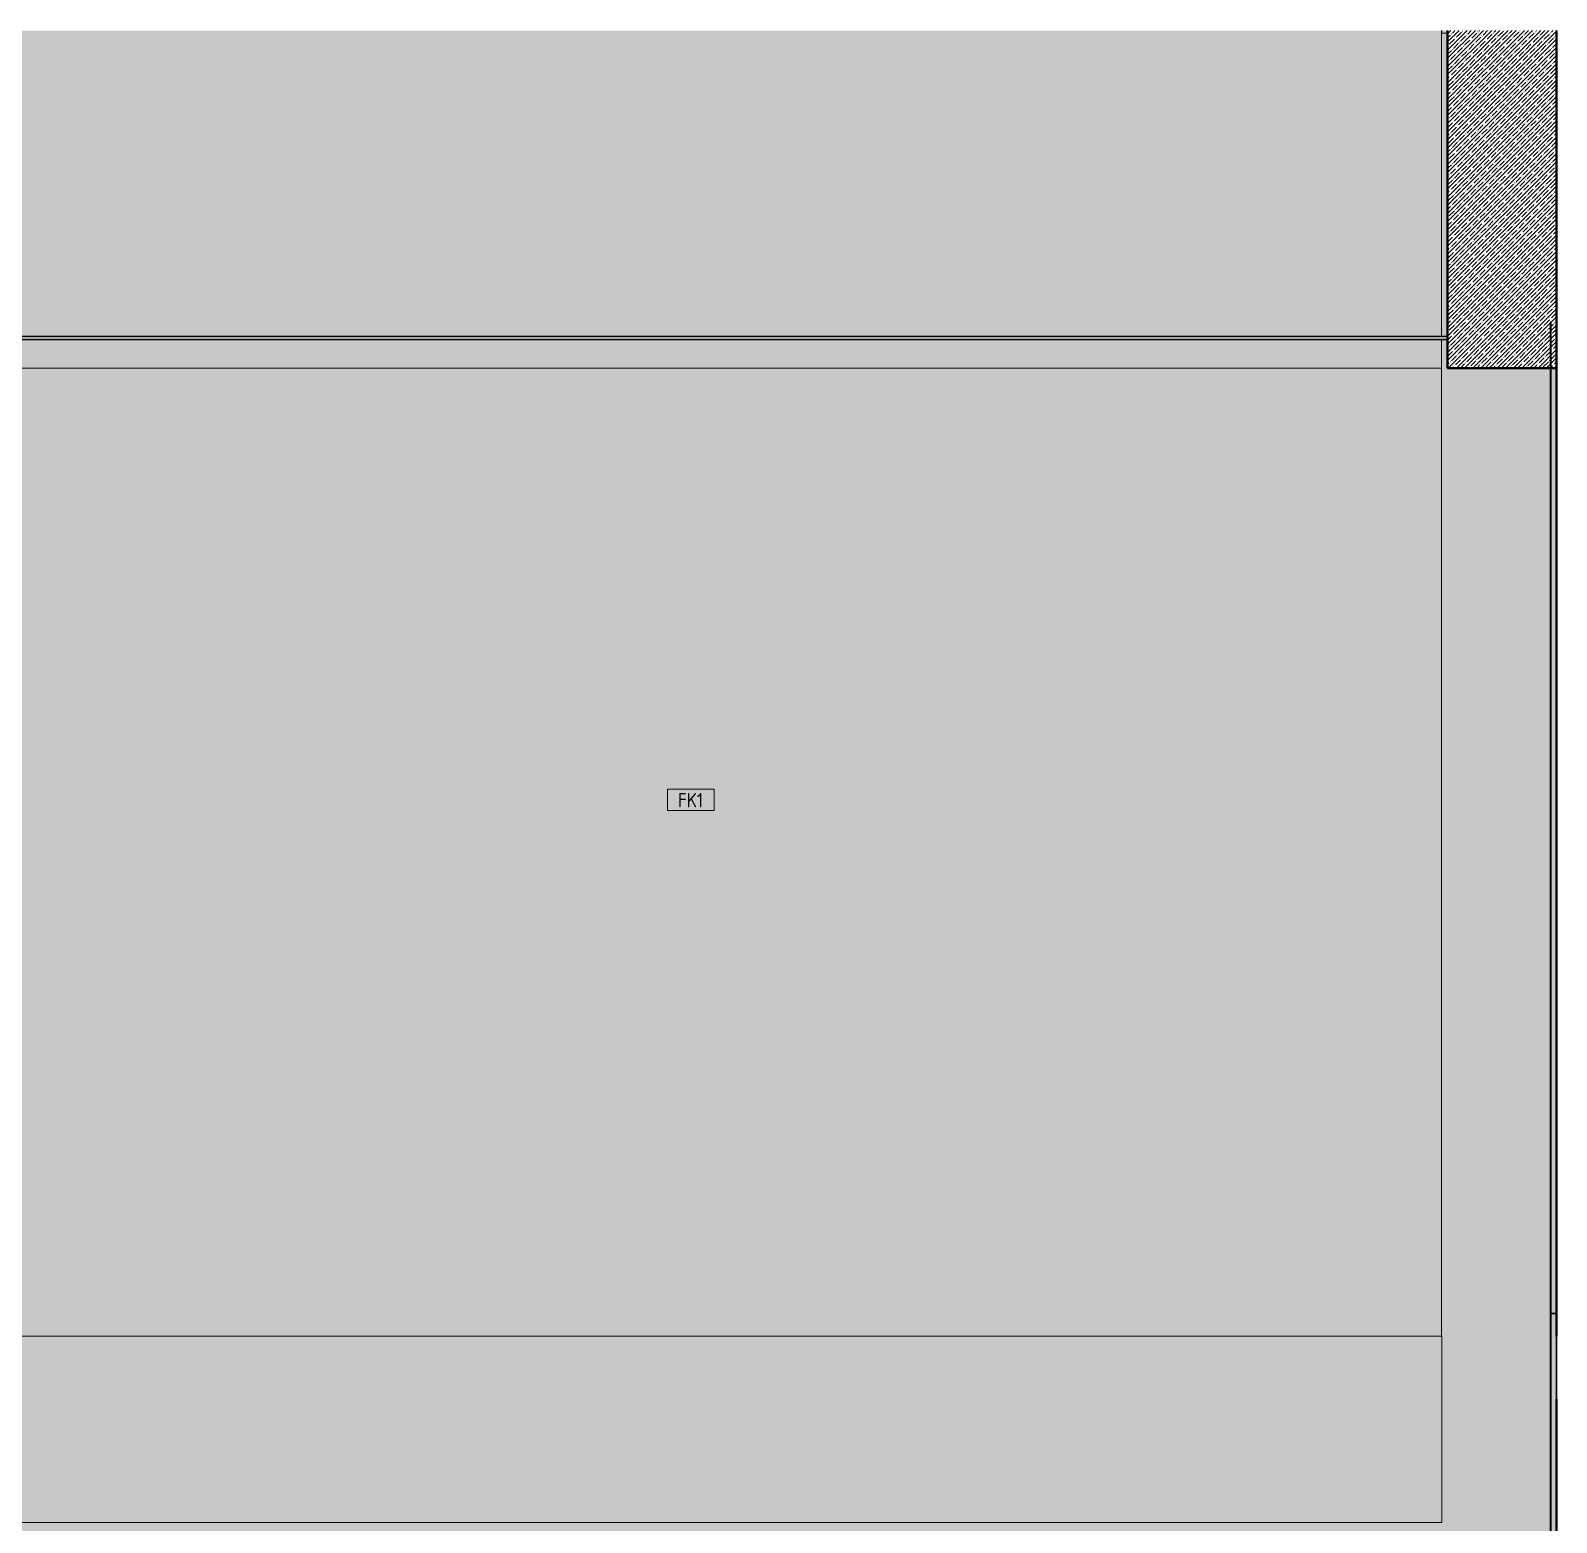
# Model space of a CAD drawing. Header units: millimetres. Extents: x 855 to 80408, y -1987 to 27400.
# Drawn here: x 58038 to 63365, y 7670 to 12878 of the extents above; entities that cross this region are included whole.
import ezdxf

# ---------------------------------------------------------------- set-up
doc = ezdxf.new("R2010")
doc.units = ezdxf.units.MM
for name, color, linetype, lineweight, true_color in [('A-CLNG-FNSH-1', 7, 'Continuous', 30, 0x3c3c3c), ('A-DETL-GENF-2', 7, 'Continuous', 9, 0xf5f5f5), ('A-WALL-4', 7, 'Continuous', 30, 0x3c3c3c), ('A-WALL-5', 7, 'Continuous', 40, 0x3c3c3c), ('A-WALL-FNSH-3', 7, 'Continuous', 30, 0x3c3c3c), ('I-WALL-1', 7, 'Continuous', 9, 0x787878)]:
    doc.layers.add(name, color=color, linetype=linetype, lineweight=lineweight, true_color=true_color)
for name, color, linetype, lineweight in [('A-DETL', 7, 'Continuous', 9), ('A-WALL-IDEN', 7, 'Continuous', 9), ('A-WALL-PATT', 7, 'Continuous', 9), ('I-WALL', 7, 'Continuous', 9), ('S-COLS', 7, 'Continuous', 9)]:
    doc.layers.add(name, color=color, linetype=linetype, lineweight=lineweight)
doc.styles.add('GOST Common_7', font='GOST_Common.ttf', dxfattribs={"width": 0.9, "height": 50})

# ---------------------------------------------------------------- blocks, each defined once
blk = doc.blocks.new('М_стена_0001 - Типоразмер_без рамки-25382661-Развертка 2_19-3')
at = {"layer": 'A-WALL-IDEN'}
for p, q in [((-63378.1, 10144), (-63541.3, 10144)), ((-63541.3, 10144), (-63541.3, 10069)), ((-63378.1, 10069), (-63378.1, 10144)), ((-63541.3, 10069), (-63378.1, 10069))]:
    blk.add_line(p, q, dxfattribs=at)

msp = doc.modelspace()

# ---------------------------------------------------------------- hatches: boundary and pattern name
at = {"layer": 'A-DETL-GENF-2'}
h = msp.add_hatch(color=256, dxfattribs=at)
h.paths.add_polyline_path([(62964.7, 7670), (62964.7, 8320), (57605.7, 8320), (57605.7, 7670), (62964.1, 7670)])
h.paths.add_polyline_path([(53541.6, 7670), (56964.7, 7670), (56964.7, 8320), (51604.7, 8320), (51604.7, 7670), (52786, 7670)])
at = {"layer": 'A-WALL-PATT'}
h = msp.add_hatch(color=256, dxfattribs=at)
h.paths.add_polyline_path([(62964.7, 4200), (62964.7, 7670), (62963.7, 7670), (62963.7, 4200)])
h.paths.add_polyline_path([(62964.1, 8320), (62964.7, 8320), (62964.5, 11800), (62963.7, 11800), (62963.7, 8320)])
h.paths.add_polyline_path([(62963.7, 11810), (62964.7, 11810), (62964.7, 12878.3), (62963.7, 12878.3), (62963.7, 12520)])
h = msp.add_hatch(color=256, dxfattribs=at)
h.paths.add_polyline_path([(62966, 4200), (62966, 6600), (62984.7, 6600), (62984.7, 6800), (63337.5, 6800), (63337.5, 6600), (63343.7, 6600), (63343.7, 11700), (62984.7, 11700), (62984.7, 11800), (62964.7, 11800), (62964.7, 4200)])
h.paths.add_polyline_path([(62982.8, 11810), (62984.7, 11810), (62984.7, 12869.5), (62964.7, 12869.5), (62964.7, 11810), (62979.4, 11810)])
h = msp.add_hatch(color=256, dxfattribs=at)
h.paths.add_polyline_path([(60483.7, 6300), (60483.7, 6600), (60984.7, 6600), (60984.7, 6800), (62584.7, 6800), (62584.7, 6600), (62963.7, 6600), (62963.7, 7670), (57605.7, 7670), (57605.7, 7311.3), (57884.3, 7311.3), (57884.3, 6600), (59084, 6600), (59084, 6300), (60342.3, 6300)])
h.paths.add_polyline_path([(57605.7, 8320), (62963.7, 8320), (62963.7, 11700), (57605.7, 11700), (57605.7, 8399.3)])
at = {"layer": 'I-WALL'}
h = msp.add_hatch(color=256, dxfattribs=at)
h.paths.add_polyline_path([(39940.1, 11700), (44964.7, 11700), (44964.7, 11800), (39981.1, 11800), (39981.1, 11720), (39605.7, 11720), (39605.7, 11700), (39930.9, 11700)])
h.paths.add_polyline_path([(39584.7, 11700), (39604.7, 11700), (39604.7, 11720), (39584.7, 11720)])
h.paths.add_polyline_path([(62963.7, 11700), (62963.7, 11800), (57605.7, 11800), (57605.7, 11700), (61853.6, 11700)])
h.paths.add_polyline_path([(56964.7, 11700), (56964.7, 11800), (51605.7, 11800), (51605.7, 11700), (56373, 11700)])
h.paths.add_polyline_path([(50964.7, 11700), (50964.7, 11800), (45605.7, 11800), (45605.7, 11700), (48252.1, 11700)])
h.paths.add_polyline_path([(44473.9, 11810), (44964.7, 11810), (44964.7, 11860), (45605.7, 11860), (45605.7, 11810), (50964.7, 11810), (50964.7, 11860), (51605.7, 11860), (51605.7, 11810), (56964.7, 11810), (56964.7, 11860), (57605.7, 11860), (57605.7, 11810), (62963.7, 11810), (62963.7, 12878.3), (39584.7, 12878.3), (39584.7, 11810), (39604.7, 11810), (39604.7, 11853.7), (39605.7, 11853.7), (39605.7, 11810), (43718.3, 11810)])
h.paths.add_polyline_path([(62964.7, 12869.5), (62984.7, 12869.5), (62984.7, 12878.3), (62964.7, 12878.3)])
at = {"layer": 'I-WALL-1'}
h = msp.add_hatch(dxfattribs=at)
h.set_pattern_fill('FP_15', color=256, style=0, pattern_type=2)
h.set_pattern_definition([(45, (105744.672, 0), (-14.25598, 14.25598), []), (45, (105758.928, 0), (-14.25598, 14.25598), [25.202, -5.04, 0.8382, -4.202])])
h.paths.add_polyline_path([(63189.8, 11700), (63364.7, 11700), (63364.7, 12878.3), (62984.7, 12878.3), (62984.7, 11700), (63103.9, 11700)])
h = msp.add_hatch(dxfattribs=at)
h.set_pattern_fill('FP_16', color=256, style=0, pattern_type=2)
h.set_pattern_definition([(0, (105744.6715, 0), (30.48, 7.62), [2.515, -20.345, 2.515, -20.345, -121.92]), (0, (105744.6715, 0), (30.48, 7.62), [-45.72, 2.515, -43.205, 2.515, -20.345, -53.34]), (0, (105744.6715, 0), (30.48, 7.62), [-114.3, 2.515, -12.725, 2.515, -35.585]), (120, (105756.1015, 3.81), (-21.8391136, 22.5864543), [2.515, -20.345, 2.515, -20.345, -121.92]), (120, (105756.1015, 3.81), (-21.8391136, 22.5864543), [-45.72, 2.515, -43.205, 2.515, -20.345, -53.34]), (120, (105756.1015, 3.81), (-21.8391136, 22.5864543), [-114.3, 2.515, -12.725, 2.515, -35.585]), (240, (105759.9115, 19.05), (-8.6408864, -30.2064543), [2.515, -20.345, 2.515, -20.345, -121.92]), (240, (105759.9115, 19.05), (-8.6408864, -30.2064543), [-45.72, 2.515, -43.205, 2.515, -20.345, -53.34]), (240, (105759.9115, 19.05), (-8.6408864, -30.2064543), [-114.3, 2.515, -12.725, 2.515, -35.585])])
h.paths.add_polyline_path([(63364.7, 4200), (63364.7, 8400), (63344.7, 8400), (63344.7, 4200)])
at = {"layer": 'S-COLS'}
h = msp.add_hatch(color=256, dxfattribs=at)
h.paths.add_polyline_path([(63364.7, 8100), (63364.9, 8100), (63364.7, 8320)])
h.paths.add_polyline_path([(63344.7, 8400), (63364.7, 8400), (63364.7, 11700), (63344.7, 11700), (63344.7, 8400.4)])

# ---------------------------------------------------------------- linework, layer by layer
at = {"layer": 'A-CLNG-FNSH-1'}
for p, q in [((62984.7, 11810), (39584.7, 11810)), ((39584.7, 11800), (62984.7, 11800))]:
    msp.add_line(p, q, dxfattribs=at)
at = {"layer": 'A-DETL'}
for p, q in [((62964.7, 8320), (57605.7, 8320)), ((62964.7, 7670), (62964.7, 8320)), ((57605.7, 7670), (62964.7, 7670))]:
    msp.add_line(p, q, dxfattribs=at)
at = {"layer": 'A-WALL-4'}
for p, q in [((63364.7, 8400), (63344.7, 8400)), ((63364.7, 8100), (63364.7, 8320))]:
    msp.add_line(p, q, dxfattribs=at)
at = {"layer": 'A-WALL-5'}
for p, q in [((62984.7, 12878.3), (62984.7, 11700)), ((63364.7, 12878.3), (63364.7, 8320)), ((62984.7, 11700), (63364.9, 11700)), ((63364.7, 8320), (63364.9, 8320)), ((63364.7, 8100), (63364.7, 4194.8)), ((63364.9, 8100), (63364.7, 8100))]:
    msp.add_line(p, q, dxfattribs=at)
at = {"layer": 'A-WALL-FNSH-3'}
for p, q in [((63343.7, 11860), (63343.7, 4200)), ((63344.7, 11860), (63343.7, 11860)), ((63344.7, 4200), (63344.7, 11860))]:
    msp.add_line(p, q, dxfattribs=at)
at = {"layer": 'I-WALL'}
for p, q in [((62963.7, 11810), (62963.7, 12878.3)), ((62964.7, 12878.3), (62964.7, 12869.5)), ((62984.7, 12869.5), (62964.7, 12869.5)), ((62963.7, 8320), (62963.7, 11800)), ((57605.7, 11700), (62963.7, 11700))]:
    msp.add_line(p, q, dxfattribs=at)

# ---------------------------------------------------------------- block references
at = {"layer": 'A-WALL-IDEN'}
msp.add_blockref('М_стена_0001 - Типоразмер_без рамки-25382661-Развертка 2_19-3', (123802.3, 86), dxfattribs=at)

# ---------------------------------------------------------------- texts
at = {"layer": 'A-WALL-IDEN', "insert": (60297.8, 10216.5), "char_height": 50, "width": 111.835, "attachment_point": 1, "style": 'GOST Common_7'}
msp.add_mtext('FK1', dxfattribs=at)

doc.saveas('drawing.dxf')
